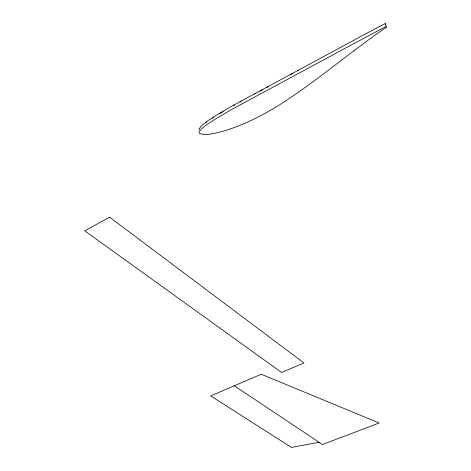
<?xml version="1.0" encoding="UTF-8"?>
<svg xmlns="http://www.w3.org/2000/svg" width="471" height="471" viewBox="0 0 471 471"><rect width="100%" height="100%" fill="white"/><g stroke="black" fill="none" stroke-linecap="round" stroke-linejoin="round"><path stroke-width="0.71" d="M205.603 122.819L206.781 121.983M212.58 118.05L213.728 117.303M385.508 24.315L385.678 23.727L385.037 23.603L365.549 33.918L231.962 106.063L216.46 115.13L206.975 121.324L202.065 125.168L199.233 128.583A2.779 2.031 3.9 0 0 199.186 129.337L199.351 129.778A1.961 1.431 4 0 0 199.457 129.943M220.051 113.417L223.06 111.662M233.357 105.751L234.576 105.068M240.063 101.977L241.335 101.277M254.717 93.947L255.994 93.246M259.827 91.174L262.382 89.796M266.857 87.382L268.134 86.693M290.489 74.659L293.039 73.293M297.501 70.903L298.773 70.214M319.044 442.263L291.449 447.45L210.696 395.887L261.27 374.257L379.143 422.999L322.441 444.524L234.317 385.784M386.238 27.088L385.466 26.847L354.539 43.214L231.973 109.29L216.43 118.356L206.91 124.55L201.988 128.395L199.151 131.803A2.791 2.031 3.9 0 0 199.109 132.563L199.268 132.999A1.966 1.431 3.9 0 0 200.075 133.711C207.423 135.707 215.129 133.099 222.288 131.444C245.603 124.638 267.31 113.175 287.44 99.722C321.399 77.22 352.367 50.385 385.996 27.524C386.997 26.653 385.331 24.916 385.743 23.874M109.59 217.155L84.756 230.855L281.617 372.473L303.966 362.994L109.59 217.155"/></g></svg>
